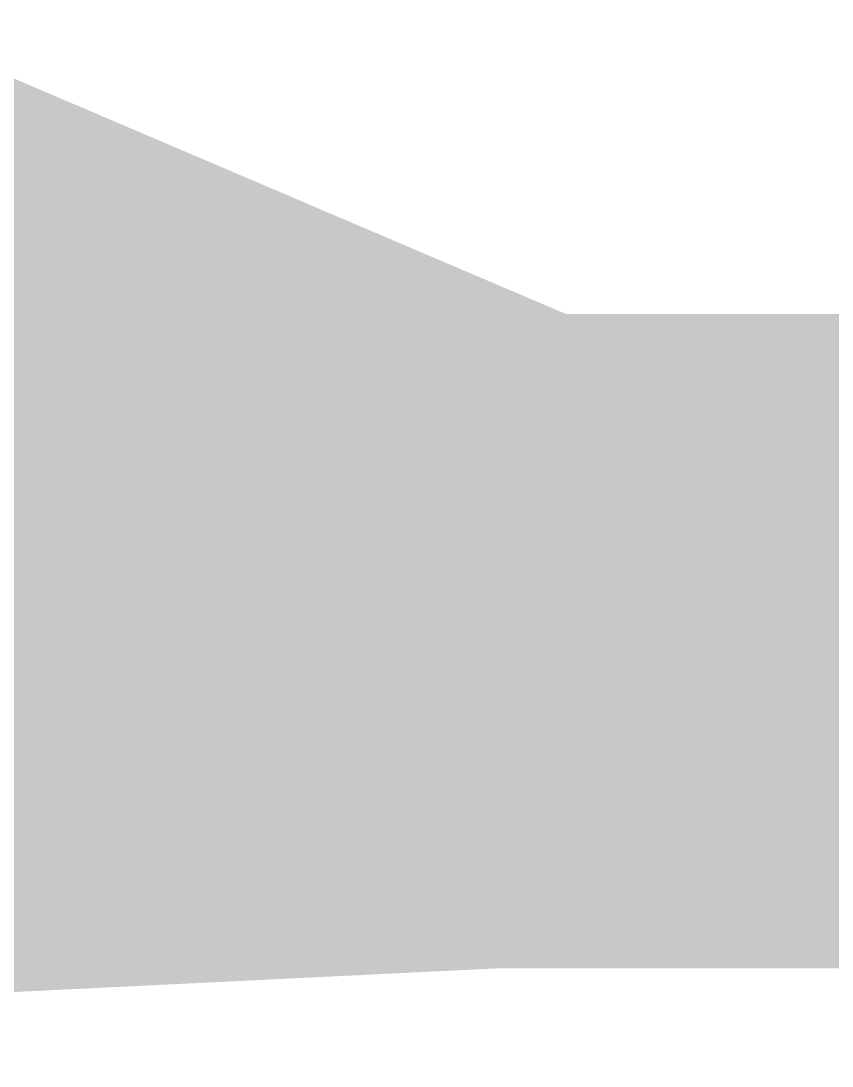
# Model space of a CAD drawing. Header units: inches. Extents: x -18 to 217, y -14 to 159.
# Drawn here: x 16.38494 to 16.40069, y 14.54173 to 14.56201 of the extents above; entities that cross this region are included whole.
import ezdxf

# ---------------------------------------------------------------- set-up
doc = ezdxf.new("R2010")
doc.units = ezdxf.units.IN
for name, color, linetype in [('Dimension', 6, 'Continuous'), ('Fabrication', 76, 'Continuous'), ('Top Layer', 1, 'Continuous')]:
    doc.layers.add(name, color=color, linetype=linetype)

msp = doc.modelspace()

# ---------------------------------------------------------------- linework, layer by layer
at = {"layer": 'Dimension', "const_width": 0.254}
msp.add_lwpolyline([(58.31, 19.466999, 1), (13.309999, 19.466999, 1)], format="xyb", close=True, dxfattribs=at)
at = {"layer": 'Fabrication', "const_width": 0.0127}
for points in [[(53.193549, 31.332673, -1.1671), (15.675089, 13.587026)], [(53.193549, 31.332673, -1.1671), (15.675089, 13.587026)], [(53.193549, 31.332673, -1.1671), (15.675089, 13.587026)], [(53.193549, 31.332673, -1.1671), (15.675089, 13.587026)], [(54.511146, 31.138294, -1.205705), (14.177447, 15.549977)], [(54.511146, 31.138294, -1.205705), (14.177447, 15.549977)], [(15.675089, 13.587026, -0.501281), (16.394224, 14.549976)], [(15.675089, 13.587026, -0.501281), (16.394224, 14.549976)], [(15.675089, 13.587026, -0.501281), (16.394224, 14.549976)], [(15.675089, 13.587026, -0.501281), (16.394224, 14.549976)]]:
    msp.add_lwpolyline(points, format="xyb", dxfattribs=at)
for points in [[(16.378359, 14.556743), (16.378804, 14.556552)], [(16.378359, 14.556743), (16.378804, 14.556552)], [(16.378804, 14.556552), (16.379241, 14.556367)], [(16.378804, 14.556552), (16.379241, 14.556367)], [(16.379241, 14.556367), (16.379675, 14.556181)], [(16.379241, 14.556367), (16.379675, 14.556181)], [(16.379675, 14.556181), (16.380102, 14.555998)], [(16.379675, 14.556181), (16.380102, 14.555998)], [(16.380102, 14.555998), (16.380521, 14.555818)], [(16.380102, 14.555998), (16.380521, 14.555818)], [(16.380521, 14.555818), (16.380935, 14.555643)], [(16.380521, 14.555818), (16.380935, 14.555643)], [(16.380935, 14.555643), (16.381344, 14.555467)], [(16.380935, 14.555643), (16.381344, 14.555467)], [(16.381344, 14.555467), (16.381748, 14.555297)], [(16.381344, 14.555467), (16.381748, 14.555297)], [(16.381748, 14.555297), (16.382045, 14.55517)], [(16.381748, 14.555297), (16.382045, 14.55517)], [(16.382045, 14.55517), (16.38234, 14.555043)], [(16.382045, 14.55517), (16.38234, 14.555043)], [(16.38234, 14.555043), (16.382629, 14.554919)], [(16.38234, 14.555043), (16.382629, 14.554919)], [(16.382629, 14.554919), (16.382916, 14.554797)], [(16.382629, 14.554919), (16.382916, 14.554797)], [(16.382916, 14.554797), (16.383201, 14.554675)], [(16.382916, 14.554797), (16.383201, 14.554675)], [(16.383201, 14.554675), (16.38348, 14.554556)], [(16.383201, 14.554675), (16.38348, 14.554556)], [(16.38348, 14.554556), (16.383757, 14.554439)], [(16.38348, 14.554556), (16.383757, 14.554439)], [(16.383757, 14.554439), (16.384031, 14.554322)], [(16.383757, 14.554439), (16.384031, 14.554322)], [(16.384031, 14.554322), (16.3843, 14.554205)], [(16.384031, 14.554322), (16.3843, 14.554205)], [(16.3843, 14.554205), (16.384567, 14.554093)], [(16.3843, 14.554205), (16.384567, 14.554093)], [(16.384567, 14.554093), (16.384831, 14.553979)], [(16.384567, 14.554093), (16.384831, 14.553979)], [(16.384831, 14.553979), (16.38509, 14.55387)], [(16.384831, 14.553979), (16.38509, 14.55387)], [(16.38509, 14.55387), (16.385347, 14.553761)], [(16.38509, 14.55387), (16.385347, 14.553761)], [(16.385347, 14.553761), (16.385598, 14.553651)], [(16.385347, 14.553761), (16.385598, 14.553651)], [(16.385598, 14.553651), (16.385847, 14.553547)], [(16.385598, 14.553651), (16.385847, 14.553547)], [(16.385847, 14.553547), (16.386094, 14.553441)], [(16.385847, 14.553547), (16.386094, 14.553441)], [(16.386094, 14.553441), (16.386335, 14.553339)], [(16.386094, 14.553441), (16.386335, 14.553339)], [(16.386335, 14.553339), (16.386574, 14.553237)], [(16.386335, 14.553339), (16.386574, 14.553237)], [(16.386574, 14.553237), (16.386807, 14.553136)], [(16.386574, 14.553237), (16.386807, 14.553136)], [(16.386807, 14.553136), (16.387039, 14.553037)], [(16.386807, 14.553136), (16.387039, 14.553037)], [(16.387039, 14.553037), (16.387267, 14.55294)], [(16.387039, 14.553037), (16.387267, 14.55294)], [(16.387267, 14.55294), (16.387491, 14.552846)], [(16.387267, 14.55294), (16.387491, 14.552846)], [(16.387491, 14.552846), (16.387712, 14.552752)], [(16.387491, 14.552846), (16.387712, 14.552752)], [(16.387712, 14.552752), (16.387928, 14.552658)], [(16.387712, 14.552752), (16.387928, 14.552658)], [(16.387928, 14.552658), (16.388072, 14.552597)], [(16.387928, 14.552658), (16.388072, 14.552597)], [(16.388072, 14.552597), (16.388212, 14.552536)], [(16.388072, 14.552597), (16.388212, 14.552536)], [(16.388212, 14.552536), (16.388352, 14.552478)], [(16.388212, 14.552536), (16.388352, 14.552478)], [(16.388352, 14.552478), (16.388489, 14.552419)], [(16.388352, 14.552478), (16.388489, 14.552419)], [(16.388489, 14.552419), (16.388626, 14.552361)], [(16.388489, 14.552419), (16.388626, 14.552361)], [(16.388626, 14.552361), (16.388761, 14.552303)], [(16.388626, 14.552361), (16.388761, 14.552303)], [(16.388761, 14.552303), (16.388895, 14.552247)], [(16.388761, 14.552303), (16.388895, 14.552247)], [(16.388895, 14.552247), (16.389025, 14.552191)], [(16.388895, 14.552247), (16.389025, 14.552191)], [(16.389025, 14.552191), (16.389157, 14.552135)], [(16.389025, 14.552191), (16.389157, 14.552135)], [(16.389157, 14.552135), (16.389284, 14.552082)], [(16.389157, 14.552135), (16.389284, 14.552082)], [(16.389284, 14.552082), (16.389411, 14.552026)], [(16.389284, 14.552082), (16.389411, 14.552026)], [(16.389411, 14.552026), (16.389535, 14.551972)], [(16.389411, 14.552026), (16.389535, 14.551972)], [(16.389535, 14.551972), (16.38966, 14.551922)], [(16.389535, 14.551972), (16.38966, 14.551922)], [(16.38966, 14.551922), (16.389782, 14.551868)], [(16.38966, 14.551922), (16.389782, 14.551868)], [(16.389782, 14.551868), (16.389901, 14.551817)], [(16.389782, 14.551868), (16.389901, 14.551817)], [(16.389901, 14.551817), (16.390021, 14.551767)], [(16.389901, 14.551817), (16.390021, 14.551767)], [(16.390021, 14.551767), (16.390137, 14.551716)], [(16.390021, 14.551767), (16.390137, 14.551716)], [(16.390137, 14.551716), (16.390252, 14.551668)], [(16.390137, 14.551716), (16.390252, 14.551668)], [(16.390252, 14.551668), (16.390366, 14.551619)], [(16.390252, 14.551668), (16.390366, 14.551619)], [(16.390366, 14.551619), (16.390478, 14.551571)], [(16.390366, 14.551619), (16.390478, 14.551571)], [(16.390478, 14.551571), (16.39059, 14.551523)], [(16.390478, 14.551571), (16.39059, 14.551523)], [(16.39059, 14.551523), (16.390699, 14.551477)], [(16.39059, 14.551523), (16.390699, 14.551477)], [(16.390699, 14.551477), (16.390805, 14.551431)], [(16.390699, 14.551477), (16.390805, 14.551431)], [(16.390805, 14.551431), (16.390912, 14.551386)], [(16.390805, 14.551431), (16.390912, 14.551386)], [(16.390912, 14.551386), (16.391016, 14.551343)], [(16.390912, 14.551386), (16.391016, 14.551343)], [(16.391016, 14.551343), (16.391118, 14.551299)], [(16.391016, 14.551343), (16.391118, 14.551299)], [(16.391118, 14.551299), (16.391219, 14.551256)], [(16.391118, 14.551299), (16.391219, 14.551256)], [(16.391219, 14.551256), (16.391319, 14.551213)], [(16.391219, 14.551256), (16.391319, 14.551213)], [(16.391319, 14.551213), (16.391415, 14.551172)], [(16.391319, 14.551213), (16.391415, 14.551172)], [(16.391415, 14.551172), (16.391512, 14.551132)], [(16.391415, 14.551172), (16.391512, 14.551132)], [(16.391512, 14.551132), (16.391606, 14.551091)], [(16.391512, 14.551132), (16.391606, 14.551091)], [(16.391606, 14.551091), (16.3917, 14.55105)], [(16.391606, 14.551091), (16.3917, 14.55105)], [(16.3917, 14.55105), (16.391791, 14.551012)], [(16.3917, 14.55105), (16.391791, 14.551012)], [(16.391791, 14.551012), (16.39188, 14.550974)], [(16.391791, 14.551012), (16.39188, 14.550974)], [(16.39188, 14.550974), (16.391966, 14.550936)], [(16.39188, 14.550974), (16.391966, 14.550936)], [(16.391966, 14.550936), (16.392053, 14.550901)], [(16.391966, 14.550936), (16.392053, 14.550901)], [(16.392053, 14.550901), (16.392136, 14.550865)], [(16.392053, 14.550901), (16.392136, 14.550865)], [(16.392136, 14.550865), (16.39222, 14.550829)], [(16.392136, 14.550865), (16.39222, 14.550829)], [(16.39222, 14.550829), (16.392301, 14.550794)], [(16.39222, 14.550829), (16.392301, 14.550794)], [(16.392301, 14.550794), (16.39238, 14.550761)], [(16.392301, 14.550794), (16.39238, 14.550761)], [(16.39238, 14.550761), (16.392421, 14.550743)], [(16.39238, 14.550761), (16.392421, 14.550743)], [(16.392421, 14.550743), (16.392459, 14.550728)], [(16.392421, 14.550743), (16.392459, 14.550728)], [(16.392459, 14.550728), (16.392497, 14.55071)], [(16.392459, 14.550728), (16.392497, 14.55071)], [(16.392497, 14.55071), (16.392535, 14.550695)], [(16.392497, 14.55071), (16.392535, 14.550695)], [(16.392535, 14.550695), (16.392573, 14.55068)], [(16.392535, 14.550695), (16.392573, 14.55068)], [(16.392573, 14.55068), (16.392609, 14.550662)], [(16.392573, 14.55068), (16.392609, 14.550662)], [(16.392609, 14.550662), (16.392647, 14.550647)], [(16.392609, 14.550662), (16.392647, 14.550647)], [(16.392647, 14.550647), (16.392682, 14.550631)], [(16.392647, 14.550647), (16.392682, 14.550631)], [(16.392682, 14.550631), (16.392718, 14.550616)], [(16.392682, 14.550631), (16.392718, 14.550616)], [(16.392718, 14.550616), (16.392754, 14.550601)], [(16.392718, 14.550616), (16.392754, 14.550601)], [(16.392754, 14.550601), (16.392789, 14.550586)], [(16.392754, 14.550601), (16.392789, 14.550586)], [(16.392789, 14.550586), (16.392822, 14.550573)], [(16.392789, 14.550586), (16.392822, 14.550573)], [(16.392822, 14.550573), (16.392858, 14.550558)], [(16.392822, 14.550573), (16.392858, 14.550558)], [(16.392858, 14.550558), (16.392891, 14.550542)], [(16.392858, 14.550558), (16.392891, 14.550542)], [(16.392891, 14.550542), (16.392924, 14.55053)], [(16.392891, 14.550542), (16.392924, 14.55053)], [(16.392924, 14.55053), (16.392957, 14.550514)], [(16.392924, 14.55053), (16.392957, 14.550514)], [(16.392957, 14.550514), (16.39299, 14.550502)], [(16.392957, 14.550514), (16.39299, 14.550502)], [(16.39299, 14.550502), (16.393023, 14.550487)], [(16.39299, 14.550502), (16.393023, 14.550487)], [(16.393023, 14.550487), (16.393053, 14.550474)], [(16.393023, 14.550487), (16.393053, 14.550474)], [(16.393053, 14.550474), (16.393084, 14.550461)], [(16.393053, 14.550474), (16.393084, 14.550461)], [(16.393084, 14.550461), (16.393114, 14.550448)], [(16.393084, 14.550461), (16.393114, 14.550448)], [(16.393114, 14.550448), (16.393145, 14.550433)], [(16.393114, 14.550448), (16.393145, 14.550433)], [(16.393145, 14.550433), (16.393175, 14.55042)], [(16.393145, 14.550433), (16.393175, 14.55042)], [(16.393175, 14.55042), (16.393206, 14.550408)], [(16.393175, 14.55042), (16.393206, 14.550408)], [(16.393206, 14.550408), (16.393234, 14.550398)], [(16.393206, 14.550408), (16.393234, 14.550398)], [(16.393234, 14.550398), (16.393264, 14.550385)], [(16.393234, 14.550398), (16.393264, 14.550385)], [(16.393264, 14.550385), (16.393292, 14.550372)], [(16.393264, 14.550385), (16.393292, 14.550372)], [(16.393292, 14.550372), (16.39332, 14.55036)], [(16.393292, 14.550372), (16.39332, 14.55036)], [(16.39332, 14.55036), (16.393348, 14.550349)], [(16.39332, 14.55036), (16.393348, 14.550349)], [(16.393348, 14.550349), (16.393373, 14.550337)], [(16.393348, 14.550349), (16.393373, 14.550337)], [(16.393373, 14.550337), (16.393401, 14.550327)], [(16.393373, 14.550337), (16.393401, 14.550327)], [(16.393401, 14.550327), (16.393427, 14.550314)], [(16.393401, 14.550327), (16.393427, 14.550314)], [(16.393427, 14.550314), (16.393452, 14.550304)], [(16.393427, 14.550314), (16.393452, 14.550304)], [(16.393452, 14.550304), (16.393477, 14.550293)], [(16.393452, 14.550304), (16.393477, 14.550293)], [(16.393477, 14.550293), (16.393503, 14.550283)], [(16.393477, 14.550293), (16.393503, 14.550283)], [(16.393503, 14.550283), (16.393528, 14.550271)], [(16.393503, 14.550283), (16.393528, 14.550271)], [(16.393528, 14.550271), (16.393551, 14.55026)], [(16.393528, 14.550271), (16.393551, 14.55026)], [(16.393551, 14.55026), (16.393574, 14.55025)], [(16.393551, 14.55026), (16.393574, 14.55025)], [(16.393574, 14.55025), (16.393599, 14.550243)], [(16.393574, 14.55025), (16.393599, 14.550243)], [(16.393599, 14.550243), (16.393622, 14.550233)], [(16.393599, 14.550243), (16.393622, 14.550233)], [(16.393622, 14.550233), (16.393643, 14.550222)], [(16.393622, 14.550233), (16.393643, 14.550222)], [(16.393643, 14.550222), (16.393665, 14.550212)], [(16.393643, 14.550222), (16.393665, 14.550212)], [(16.393665, 14.550212), (16.393688, 14.550205)], [(16.393665, 14.550212), (16.393688, 14.550205)], [(16.393688, 14.550205), (16.393709, 14.550194)], [(16.393688, 14.550205), (16.393709, 14.550194)], [(16.393709, 14.550194), (16.393729, 14.550187)], [(16.393709, 14.550194), (16.393729, 14.550187)], [(16.393729, 14.550187), (16.393749, 14.550177)], [(16.393729, 14.550187), (16.393749, 14.550177)], [(16.393749, 14.550177), (16.39377, 14.550169)], [(16.393749, 14.550177), (16.39377, 14.550169)], [(16.39377, 14.550169), (16.39379, 14.550161)], [(16.39377, 14.550169), (16.39379, 14.550161)], [(16.39379, 14.550161), (16.393808, 14.550151)], [(16.39379, 14.550161), (16.393808, 14.550151)], [(16.393808, 14.550151), (16.393825, 14.550144)], [(16.393808, 14.550151), (16.393825, 14.550144)], [(16.393825, 14.550144), (16.393846, 14.550136)], [(16.393825, 14.550144), (16.393846, 14.550136)], [(16.393846, 14.550136), (16.393864, 14.550128)], [(16.393846, 14.550136), (16.393864, 14.550128)], [(16.393864, 14.550128), (16.393879, 14.550121)], [(16.393864, 14.550128), (16.393879, 14.550121)], [(16.393879, 14.550121), (16.393897, 14.550113)], [(16.393879, 14.550121), (16.393897, 14.550113)], [(16.393897, 14.550113), (16.393914, 14.550108)], [(16.393897, 14.550113), (16.393914, 14.550108)], [(16.393914, 14.550108), (16.39393, 14.5501)], [(16.393914, 14.550108), (16.39393, 14.5501)], [(16.39393, 14.5501), (16.393945, 14.550093)], [(16.39393, 14.5501), (16.393945, 14.550093)], [(16.393945, 14.550093), (16.39396, 14.550088)], [(16.393945, 14.550093), (16.39396, 14.550088)], [(16.39396, 14.550088), (16.393975, 14.55008)], [(16.39396, 14.550088), (16.393975, 14.55008)], [(16.393975, 14.55008), (16.393991, 14.550075)], [(16.393975, 14.55008), (16.393991, 14.550075)], [(16.393991, 14.550075), (16.394003, 14.55007)], [(16.393991, 14.550075), (16.394003, 14.55007)], [(16.394003, 14.55007), (16.394016, 14.550062)], [(16.394003, 14.55007), (16.394016, 14.550062)], [(16.394016, 14.550062), (16.394031, 14.550057)], [(16.394016, 14.550062), (16.394031, 14.550057)], [(16.394031, 14.550057), (16.394044, 14.550052)], [(16.394031, 14.550057), (16.394044, 14.550052)], [(16.394044, 14.550052), (16.394054, 14.550047)], [(16.394044, 14.550052), (16.394054, 14.550047)], [(16.394054, 14.550047), (16.394067, 14.550042)], [(16.394054, 14.550047), (16.394067, 14.550042)], [(16.394067, 14.550042), (16.394077, 14.550037)], [(16.394067, 14.550042), (16.394077, 14.550037)], [(16.394077, 14.550037), (16.39409, 14.550032)], [(16.394077, 14.550037), (16.39409, 14.550032)], [(16.39409, 14.550032), (16.3941, 14.550027)], [(16.39409, 14.550032), (16.3941, 14.550027)], [(16.3941, 14.550027), (16.39411, 14.550024)], [(16.3941, 14.550027), (16.39411, 14.550024)], [(16.39411, 14.550024), (16.39412, 14.550019)], [(16.39411, 14.550024), (16.39412, 14.550019)], [(16.39412, 14.550019), (16.394128, 14.550017)], [(16.39412, 14.550019), (16.394128, 14.550017)], [(16.394128, 14.550017), (16.394138, 14.550012)], [(16.394128, 14.550017), (16.394138, 14.550012)], [(16.394138, 14.550012), (16.394146, 14.550009)], [(16.394138, 14.550012), (16.394146, 14.550009)], [(16.394146, 14.550009), (16.394153, 14.550004)], [(16.394146, 14.550009), (16.394153, 14.550004)], [(16.394153, 14.550004), (16.394161, 14.550001)], [(16.394153, 14.550004), (16.394161, 14.550001)], [(16.394161, 14.550001), (16.394168, 14.549999)], [(16.394161, 14.550001), (16.394168, 14.549999)], [(16.394168, 14.549999), (16.394176, 14.549996)], [(16.394168, 14.549999), (16.394176, 14.549996)], [(16.394176, 14.549996), (16.394181, 14.549994)], [(16.394176, 14.549996), (16.394181, 14.549994)], [(16.394181, 14.549994), (16.394186, 14.549991)], [(16.394181, 14.549994), (16.394186, 14.549991)], [(16.394186, 14.549991), (16.394194, 14.549989)], [(16.394186, 14.549991), (16.394194, 14.549989)], [(16.394194, 14.549989), (16.394196, 14.549986)], [(16.394194, 14.549989), (16.394196, 14.549986)], [(16.394196, 14.549986), (16.394201, 14.549984)], [(16.394196, 14.549986), (16.394201, 14.549984)], [(16.394201, 14.549984), (16.394206, 14.549984)], [(16.394201, 14.549984), (16.394206, 14.549984)], [(16.394206, 14.549984), (16.394209, 14.549981)], [(16.394206, 14.549984), (16.394209, 14.549981)], [(16.394209, 14.549981), (16.394214, 14.549979)], [(16.394209, 14.549981), (16.394214, 14.549979)], [(16.394214, 14.549979), (16.394217, 14.549979)], [(16.394214, 14.549979), (16.394217, 14.549979)], [(16.394217, 14.549979), (16.394219, 14.549979)], [(16.394217, 14.549979), (16.394219, 14.549979)], [(16.394219, 14.549976), (16.394219, 14.549979)], [(16.394219, 14.549976), (16.394219, 14.549979)], [(16.394219, 14.549976), (16.394222, 14.549976)], [(16.394219, 14.549976), (16.394222, 14.549976)], [(16.394222, 14.549976), (16.394224, 14.549976)], [(16.394222, 14.549976), (16.394224, 14.549976)], [(16.394224, 14.549976), (21.147796, 14.549976)], [(16.394224, 14.549976), (21.147796, 14.549976)], [(16.394224, 14.549976), (21.147796, 14.549976)], [(16.394224, 14.549976), (21.147796, 14.549976)]]:
    msp.add_lwpolyline(points, dxfattribs=at)
at = {"layer": 'Fabrication', "const_width": 0.00635}
for points in [[(16.375629, 14.556552, 1), (16.381979, 14.556552, 1)], [(16.375629, 14.556552, 1), (16.381979, 14.556552, 1)], [(16.375629, 14.556552, 1), (16.381979, 14.556552, 1)], [(16.375629, 14.556552, 1), (16.381979, 14.556552, 1)], [(16.376066, 14.556367, 1), (16.382416, 14.556367, 1)], [(16.376066, 14.556367, 1), (16.382416, 14.556367, 1)], [(16.376066, 14.556367, 1), (16.382416, 14.556367, 1)], [(16.376066, 14.556367, 1), (16.382416, 14.556367, 1)], [(16.3765, 14.556181, 1), (16.38285, 14.556181, 1)], [(16.3765, 14.556181, 1), (16.38285, 14.556181, 1)], [(16.3765, 14.556181, 1), (16.38285, 14.556181, 1)], [(16.3765, 14.556181, 1), (16.38285, 14.556181, 1)], [(16.376927, 14.555998, 1), (16.383277, 14.555998, 1)], [(16.376927, 14.555998, 1), (16.383277, 14.555998, 1)], [(16.376927, 14.555998, 1), (16.383277, 14.555998, 1)], [(16.376927, 14.555998, 1), (16.383277, 14.555998, 1)], [(16.377346, 14.555818, 1), (16.383696, 14.555818, 1)], [(16.377346, 14.555818, 1), (16.383696, 14.555818, 1)], [(16.377346, 14.555818, 1), (16.383696, 14.555818, 1)], [(16.377346, 14.555818, 1), (16.383696, 14.555818, 1)], [(16.37776, 14.555643, 1), (16.38411, 14.555643, 1)], [(16.37776, 14.555643, 1), (16.38411, 14.555643, 1)], [(16.37776, 14.555643, 1), (16.38411, 14.555643, 1)], [(16.37776, 14.555643, 1), (16.38411, 14.555643, 1)], [(16.378169, 14.555467, 1), (16.384519, 14.555467, 1)], [(16.378169, 14.555467, 1), (16.384519, 14.555467, 1)], [(16.378169, 14.555467, 1), (16.384519, 14.555467, 1)], [(16.378169, 14.555467, 1), (16.384519, 14.555467, 1)], [(16.378573, 14.555297, 1), (16.384923, 14.555297, 1)], [(16.378573, 14.555297, 1), (16.384923, 14.555297, 1)], [(16.378573, 14.555297, 1), (16.384923, 14.555297, 1)], [(16.378573, 14.555297, 1), (16.384923, 14.555297, 1)], [(16.37887, 14.55517, 1), (16.38522, 14.55517, 1)], [(16.37887, 14.55517, 1), (16.38522, 14.55517, 1)], [(16.37887, 14.55517, 1), (16.38522, 14.55517, 1)], [(16.37887, 14.55517, 1), (16.38522, 14.55517, 1)], [(16.379165, 14.555043, 1), (16.385515, 14.555043, 1)], [(16.379165, 14.555043, 1), (16.385515, 14.555043, 1)], [(16.379165, 14.555043, 1), (16.385515, 14.555043, 1)], [(16.379165, 14.555043, 1), (16.385515, 14.555043, 1)], [(16.379454, 14.554919, 1), (16.385804, 14.554919, 1)], [(16.379454, 14.554919, 1), (16.385804, 14.554919, 1)], [(16.379454, 14.554919, 1), (16.385804, 14.554919, 1)], [(16.379454, 14.554919, 1), (16.385804, 14.554919, 1)], [(16.379741, 14.554797, 1), (16.386091, 14.554797, 1)], [(16.379741, 14.554797, 1), (16.386091, 14.554797, 1)], [(16.379741, 14.554797, 1), (16.386091, 14.554797, 1)], [(16.379741, 14.554797, 1), (16.386091, 14.554797, 1)], [(16.380026, 14.554675, 1), (16.386376, 14.554675, 1)], [(16.380026, 14.554675, 1), (16.386376, 14.554675, 1)], [(16.380026, 14.554675, 1), (16.386376, 14.554675, 1)], [(16.380026, 14.554675, 1), (16.386376, 14.554675, 1)], [(16.380305, 14.554556, 1), (16.386655, 14.554556, 1)], [(16.380305, 14.554556, 1), (16.386655, 14.554556, 1)], [(16.380305, 14.554556, 1), (16.386655, 14.554556, 1)], [(16.380305, 14.554556, 1), (16.386655, 14.554556, 1)], [(16.380582, 14.554439, 1), (16.386932, 14.554439, 1)], [(16.380582, 14.554439, 1), (16.386932, 14.554439, 1)], [(16.380582, 14.554439, 1), (16.386932, 14.554439, 1)], [(16.380582, 14.554439, 1), (16.386932, 14.554439, 1)], [(16.380856, 14.554322, 1), (16.387206, 14.554322, 1)], [(16.380856, 14.554322, 1), (16.387206, 14.554322, 1)], [(16.380856, 14.554322, 1), (16.387206, 14.554322, 1)], [(16.380856, 14.554322, 1), (16.387206, 14.554322, 1)], [(16.381125, 14.554205, 1), (16.387475, 14.554205, 1)], [(16.381125, 14.554205, 1), (16.387475, 14.554205, 1)], [(16.381125, 14.554205, 1), (16.387475, 14.554205, 1)], [(16.381125, 14.554205, 1), (16.387475, 14.554205, 1)], [(16.381392, 14.554093, 1), (16.387742, 14.554093, 1)], [(16.381392, 14.554093, 1), (16.387742, 14.554093, 1)], [(16.381392, 14.554093, 1), (16.387742, 14.554093, 1)], [(16.381392, 14.554093, 1), (16.387742, 14.554093, 1)], [(16.381656, 14.553979, 1), (16.388006, 14.553979, 1)], [(16.381656, 14.553979, 1), (16.388006, 14.553979, 1)], [(16.381656, 14.553979, 1), (16.388006, 14.553979, 1)], [(16.381656, 14.553979, 1), (16.388006, 14.553979, 1)], [(16.381915, 14.55387, 1), (16.388265, 14.55387, 1)], [(16.381915, 14.55387, 1), (16.388265, 14.55387, 1)], [(16.381915, 14.55387, 1), (16.388265, 14.55387, 1)], [(16.381915, 14.55387, 1), (16.388265, 14.55387, 1)], [(16.382172, 14.553761, 1), (16.388522, 14.553761, 1)], [(16.382172, 14.553761, 1), (16.388522, 14.553761, 1)], [(16.382172, 14.553761, 1), (16.388522, 14.553761, 1)], [(16.382172, 14.553761, 1), (16.388522, 14.553761, 1)], [(16.382423, 14.553651, 1), (16.388773, 14.553651, 1)], [(16.382423, 14.553651, 1), (16.388773, 14.553651, 1)], [(16.382423, 14.553651, 1), (16.388773, 14.553651, 1)], [(16.382423, 14.553651, 1), (16.388773, 14.553651, 1)], [(16.382672, 14.553547, 1), (16.389022, 14.553547, 1)], [(16.382672, 14.553547, 1), (16.389022, 14.553547, 1)], [(16.382672, 14.553547, 1), (16.389022, 14.553547, 1)], [(16.382672, 14.553547, 1), (16.389022, 14.553547, 1)], [(16.382919, 14.553441, 1), (16.389269, 14.553441, 1)], [(16.382919, 14.553441, 1), (16.389269, 14.553441, 1)], [(16.382919, 14.553441, 1), (16.389269, 14.553441, 1)], [(16.382919, 14.553441, 1), (16.389269, 14.553441, 1)], [(16.38316, 14.553339, 1), (16.38951, 14.553339, 1)], [(16.38316, 14.553339, 1), (16.38951, 14.553339, 1)], [(16.38316, 14.553339, 1), (16.38951, 14.553339, 1)], [(16.38316, 14.553339, 1), (16.38951, 14.553339, 1)], [(16.383399, 14.553237, 1), (16.389749, 14.553237, 1)], [(16.383399, 14.553237, 1), (16.389749, 14.553237, 1)], [(16.383399, 14.553237, 1), (16.389749, 14.553237, 1)], [(16.383399, 14.553237, 1), (16.389749, 14.553237, 1)], [(16.383632, 14.553136, 1), (16.389982, 14.553136, 1)], [(16.383632, 14.553136, 1), (16.389982, 14.553136, 1)], [(16.383632, 14.553136, 1), (16.389982, 14.553136, 1)], [(16.383632, 14.553136, 1), (16.389982, 14.553136, 1)], [(16.383864, 14.553037, 1), (16.390214, 14.553037, 1)], [(16.383864, 14.553037, 1), (16.390214, 14.553037, 1)], [(16.383864, 14.553037, 1), (16.390214, 14.553037, 1)], [(16.383864, 14.553037, 1), (16.390214, 14.553037, 1)], [(16.384092, 14.55294, 1), (16.390442, 14.55294, 1)], [(16.384092, 14.55294, 1), (16.390442, 14.55294, 1)], [(16.384092, 14.55294, 1), (16.390442, 14.55294, 1)], [(16.384092, 14.55294, 1), (16.390442, 14.55294, 1)], [(16.384316, 14.552846, 1), (16.390666, 14.552846, 1)], [(16.384316, 14.552846, 1), (16.390666, 14.552846, 1)], [(16.384316, 14.552846, 1), (16.390666, 14.552846, 1)], [(16.384316, 14.552846, 1), (16.390666, 14.552846, 1)], [(16.384537, 14.552752, 1), (16.390887, 14.552752, 1)], [(16.384537, 14.552752, 1), (16.390887, 14.552752, 1)], [(16.384537, 14.552752, 1), (16.390887, 14.552752, 1)], [(16.384537, 14.552752, 1), (16.390887, 14.552752, 1)], [(16.384753, 14.552658, 1), (16.391103, 14.552658, 1)], [(16.384753, 14.552658, 1), (16.391103, 14.552658, 1)], [(16.384753, 14.552658, 1), (16.391103, 14.552658, 1)], [(16.384753, 14.552658, 1), (16.391103, 14.552658, 1)], [(16.384897, 14.552597, 1), (16.391247, 14.552597, 1)], [(16.384897, 14.552597, 1), (16.391247, 14.552597, 1)], [(16.384897, 14.552597, 1), (16.391247, 14.552597, 1)], [(16.384897, 14.552597, 1), (16.391247, 14.552597, 1)], [(16.385037, 14.552536, 1), (16.391387, 14.552536, 1)], [(16.385037, 14.552536, 1), (16.391387, 14.552536, 1)], [(16.385037, 14.552536, 1), (16.391387, 14.552536, 1)], [(16.385037, 14.552536, 1), (16.391387, 14.552536, 1)], [(16.385177, 14.552478, 1), (16.391527, 14.552478, 1)], [(16.385177, 14.552478, 1), (16.391527, 14.552478, 1)], [(16.385177, 14.552478, 1), (16.391527, 14.552478, 1)], [(16.385177, 14.552478, 1), (16.391527, 14.552478, 1)], [(16.385314, 14.552419, 1), (16.391664, 14.552419, 1)], [(16.385314, 14.552419, 1), (16.391664, 14.552419, 1)], [(16.385314, 14.552419, 1), (16.391664, 14.552419, 1)], [(16.385314, 14.552419, 1), (16.391664, 14.552419, 1)], [(16.385451, 14.552361, 1), (16.391801, 14.552361, 1)], [(16.385451, 14.552361, 1), (16.391801, 14.552361, 1)], [(16.385451, 14.552361, 1), (16.391801, 14.552361, 1)], [(16.385451, 14.552361, 1), (16.391801, 14.552361, 1)], [(16.385586, 14.552303, 1), (16.391936, 14.552303, 1)], [(16.385586, 14.552303, 1), (16.391936, 14.552303, 1)], [(16.385586, 14.552303, 1), (16.391936, 14.552303, 1)], [(16.385586, 14.552303, 1), (16.391936, 14.552303, 1)], [(16.38572, 14.552247, 1), (16.39207, 14.552247, 1)], [(16.38572, 14.552247, 1), (16.39207, 14.552247, 1)], [(16.38572, 14.552247, 1), (16.39207, 14.552247, 1)], [(16.38572, 14.552247, 1), (16.39207, 14.552247, 1)], [(16.38585, 14.552191, 1), (16.3922, 14.552191, 1)], [(16.38585, 14.552191, 1), (16.3922, 14.552191, 1)], [(16.38585, 14.552191, 1), (16.3922, 14.552191, 1)], [(16.38585, 14.552191, 1), (16.3922, 14.552191, 1)], [(16.385982, 14.552135, 1), (16.392332, 14.552135, 1)], [(16.385982, 14.552135, 1), (16.392332, 14.552135, 1)], [(16.385982, 14.552135, 1), (16.392332, 14.552135, 1)], [(16.385982, 14.552135, 1), (16.392332, 14.552135, 1)], [(16.386109, 14.552082, 1), (16.392459, 14.552082, 1)], [(16.386109, 14.552082, 1), (16.392459, 14.552082, 1)], [(16.386109, 14.552082, 1), (16.392459, 14.552082, 1)], [(16.386109, 14.552082, 1), (16.392459, 14.552082, 1)], [(16.386236, 14.552026, 1), (16.392586, 14.552026, 1)], [(16.386236, 14.552026, 1), (16.392586, 14.552026, 1)], [(16.386236, 14.552026, 1), (16.392586, 14.552026, 1)], [(16.386236, 14.552026, 1), (16.392586, 14.552026, 1)], [(16.38636, 14.551972, 1), (16.39271, 14.551972, 1)], [(16.38636, 14.551972, 1), (16.39271, 14.551972, 1)], [(16.38636, 14.551972, 1), (16.39271, 14.551972, 1)], [(16.38636, 14.551972, 1), (16.39271, 14.551972, 1)], [(16.386485, 14.551922, 1), (16.392835, 14.551922, 1)], [(16.386485, 14.551922, 1), (16.392835, 14.551922, 1)], [(16.386485, 14.551922, 1), (16.392835, 14.551922, 1)], [(16.386485, 14.551922, 1), (16.392835, 14.551922, 1)], [(16.386607, 14.551868, 1), (16.392957, 14.551868, 1)], [(16.386607, 14.551868, 1), (16.392957, 14.551868, 1)], [(16.386607, 14.551868, 1), (16.392957, 14.551868, 1)], [(16.386607, 14.551868, 1), (16.392957, 14.551868, 1)], [(16.386726, 14.551817, 1), (16.393076, 14.551817, 1)], [(16.386726, 14.551817, 1), (16.393076, 14.551817, 1)], [(16.386726, 14.551817, 1), (16.393076, 14.551817, 1)], [(16.386726, 14.551817, 1), (16.393076, 14.551817, 1)], [(16.386846, 14.551767, 1), (16.393196, 14.551767, 1)], [(16.386846, 14.551767, 1), (16.393196, 14.551767, 1)], [(16.386846, 14.551767, 1), (16.393196, 14.551767, 1)], [(16.386846, 14.551767, 1), (16.393196, 14.551767, 1)], [(16.386962, 14.551716, 1), (16.393312, 14.551716, 1)], [(16.386962, 14.551716, 1), (16.393312, 14.551716, 1)], [(16.386962, 14.551716, 1), (16.393312, 14.551716, 1)], [(16.386962, 14.551716, 1), (16.393312, 14.551716, 1)], [(16.387077, 14.551668, 1), (16.393427, 14.551668, 1)], [(16.387077, 14.551668, 1), (16.393427, 14.551668, 1)], [(16.387077, 14.551668, 1), (16.393427, 14.551668, 1)], [(16.387077, 14.551668, 1), (16.393427, 14.551668, 1)], [(16.387191, 14.551619, 1), (16.393541, 14.551619, 1)], [(16.387191, 14.551619, 1), (16.393541, 14.551619, 1)], [(16.387191, 14.551619, 1), (16.393541, 14.551619, 1)], [(16.387191, 14.551619, 1), (16.393541, 14.551619, 1)], [(16.387303, 14.551571, 1), (16.393653, 14.551571, 1)], [(16.387303, 14.551571, 1), (16.393653, 14.551571, 1)], [(16.387303, 14.551571, 1), (16.393653, 14.551571, 1)], [(16.387303, 14.551571, 1), (16.393653, 14.551571, 1)], [(16.387415, 14.551523, 1), (16.393765, 14.551523, 1)], [(16.387415, 14.551523, 1), (16.393765, 14.551523, 1)], [(16.387415, 14.551523, 1), (16.393765, 14.551523, 1)], [(16.387415, 14.551523, 1), (16.393765, 14.551523, 1)], [(16.387524, 14.551477, 1), (16.393874, 14.551477, 1)], [(16.387524, 14.551477, 1), (16.393874, 14.551477, 1)], [(16.387524, 14.551477, 1), (16.393874, 14.551477, 1)], [(16.387524, 14.551477, 1), (16.393874, 14.551477, 1)], [(16.38763, 14.551431, 1), (16.39398, 14.551431, 1)], [(16.38763, 14.551431, 1), (16.39398, 14.551431, 1)], [(16.38763, 14.551431, 1), (16.39398, 14.551431, 1)], [(16.38763, 14.551431, 1), (16.39398, 14.551431, 1)], [(16.387737, 14.551386, 1), (16.394087, 14.551386, 1)], [(16.387737, 14.551386, 1), (16.394087, 14.551386, 1)], [(16.387737, 14.551386, 1), (16.394087, 14.551386, 1)], [(16.387737, 14.551386, 1), (16.394087, 14.551386, 1)], [(16.387841, 14.551343, 1), (16.394191, 14.551343, 1)], [(16.387841, 14.551343, 1), (16.394191, 14.551343, 1)], [(16.387841, 14.551343, 1), (16.394191, 14.551343, 1)], [(16.387841, 14.551343, 1), (16.394191, 14.551343, 1)], [(16.387943, 14.551299, 1), (16.394293, 14.551299, 1)], [(16.387943, 14.551299, 1), (16.394293, 14.551299, 1)], [(16.387943, 14.551299, 1), (16.394293, 14.551299, 1)], [(16.387943, 14.551299, 1), (16.394293, 14.551299, 1)], [(16.388044, 14.551256, 1), (16.394394, 14.551256, 1)], [(16.388044, 14.551256, 1), (16.394394, 14.551256, 1)], [(16.388044, 14.551256, 1), (16.394394, 14.551256, 1)], [(16.388044, 14.551256, 1), (16.394394, 14.551256, 1)], [(16.388144, 14.551213, 1), (16.394493, 14.551213, 1)], [(16.388144, 14.551213, 1), (16.394493, 14.551213, 1)], [(16.388144, 14.551213, 1), (16.394493, 14.551213, 1)], [(16.388144, 14.551213, 1), (16.394493, 14.551213, 1)], [(16.38824, 14.551172, 1), (16.39459, 14.551172, 1)], [(16.38824, 14.551172, 1), (16.39459, 14.551172, 1)], [(16.38824, 14.551172, 1), (16.39459, 14.551172, 1)], [(16.38824, 14.551172, 1), (16.39459, 14.551172, 1)], [(16.388337, 14.551132, 1), (16.394687, 14.551132, 1)], [(16.388337, 14.551132, 1), (16.394687, 14.551132, 1)], [(16.388337, 14.551132, 1), (16.394687, 14.551132, 1)], [(16.388337, 14.551132, 1), (16.394687, 14.551132, 1)], [(16.388431, 14.551091, 1), (16.394781, 14.551091, 1)], [(16.388431, 14.551091, 1), (16.394781, 14.551091, 1)], [(16.388431, 14.551091, 1), (16.394781, 14.551091, 1)], [(16.388431, 14.551091, 1), (16.394781, 14.551091, 1)], [(16.388524, 14.55105, 1), (16.394875, 14.55105, 1)], [(16.388524, 14.55105, 1), (16.394875, 14.55105, 1)], [(16.388524, 14.55105, 1), (16.394875, 14.55105, 1)], [(16.388524, 14.55105, 1), (16.394875, 14.55105, 1)], [(16.388616, 14.551012, 1), (16.394966, 14.551012, 1)], [(16.388616, 14.551012, 1), (16.394966, 14.551012, 1)], [(16.388616, 14.551012, 1), (16.394966, 14.551012, 1)], [(16.388616, 14.551012, 1), (16.394966, 14.551012, 1)], [(16.388705, 14.550974, 1), (16.395055, 14.550974, 1)], [(16.388705, 14.550974, 1), (16.395055, 14.550974, 1)], [(16.388705, 14.550974, 1), (16.395055, 14.550974, 1)], [(16.388705, 14.550974, 1), (16.395055, 14.550974, 1)], [(16.388791, 14.550936, 1), (16.395141, 14.550936, 1)], [(16.388791, 14.550936, 1), (16.395141, 14.550936, 1)], [(16.388791, 14.550936, 1), (16.395141, 14.550936, 1)], [(16.388791, 14.550936, 1), (16.395141, 14.550936, 1)], [(16.388878, 14.550901, 1), (16.395228, 14.550901, 1)], [(16.388878, 14.550901, 1), (16.395228, 14.550901, 1)], [(16.388878, 14.550901, 1), (16.395228, 14.550901, 1)], [(16.388878, 14.550901, 1), (16.395228, 14.550901, 1)], [(16.388961, 14.550865, 1), (16.395311, 14.550865, 1)], [(16.388961, 14.550865, 1), (16.395311, 14.550865, 1)], [(16.388961, 14.550865, 1), (16.395311, 14.550865, 1)], [(16.388961, 14.550865, 1), (16.395311, 14.550865, 1)], [(16.389045, 14.550829, 1), (16.395395, 14.550829, 1)], [(16.389045, 14.550829, 1), (16.395395, 14.550829, 1)], [(16.389045, 14.550829, 1), (16.395395, 14.550829, 1)], [(16.389045, 14.550829, 1), (16.395395, 14.550829, 1)], [(16.389126, 14.550794, 1), (16.395476, 14.550794, 1)], [(16.389126, 14.550794, 1), (16.395476, 14.550794, 1)], [(16.389126, 14.550794, 1), (16.395476, 14.550794, 1)], [(16.389126, 14.550794, 1), (16.395476, 14.550794, 1)], [(16.389205, 14.550761, 1), (16.395555, 14.550761, 1)], [(16.389205, 14.550761, 1), (16.395555, 14.550761, 1)], [(16.389205, 14.550761, 1), (16.395555, 14.550761, 1)], [(16.389205, 14.550761, 1), (16.395555, 14.550761, 1)], [(16.389246, 14.550743, 1), (16.395596, 14.550743, 1)], [(16.389246, 14.550743, 1), (16.395596, 14.550743, 1)], [(16.389246, 14.550743, 1), (16.395596, 14.550743, 1)], [(16.389246, 14.550743, 1), (16.395596, 14.550743, 1)], [(16.389284, 14.550728, 1), (16.395634, 14.550728, 1)], [(16.389284, 14.550728, 1), (16.395634, 14.550728, 1)], [(16.389284, 14.550728, 1), (16.395634, 14.550728, 1)], [(16.389284, 14.550728, 1), (16.395634, 14.550728, 1)], [(16.389322, 14.55071, 1), (16.395672, 14.55071, 1)], [(16.389322, 14.55071, 1), (16.395672, 14.55071, 1)], [(16.389322, 14.55071, 1), (16.395672, 14.55071, 1)], [(16.389322, 14.55071, 1), (16.395672, 14.55071, 1)], [(16.38936, 14.550695, 1), (16.39571, 14.550695, 1)], [(16.38936, 14.550695, 1), (16.39571, 14.550695, 1)], [(16.38936, 14.550695, 1), (16.39571, 14.550695, 1)], [(16.38936, 14.550695, 1), (16.39571, 14.550695, 1)], [(16.389398, 14.55068, 1), (16.395748, 14.55068, 1)], [(16.389398, 14.55068, 1), (16.395748, 14.55068, 1)], [(16.389398, 14.55068, 1), (16.395748, 14.55068, 1)], [(16.389398, 14.55068, 1), (16.395748, 14.55068, 1)], [(16.389434, 14.550662, 1), (16.395784, 14.550662, 1)], [(16.389434, 14.550662, 1), (16.395784, 14.550662, 1)], [(16.389434, 14.550662, 1), (16.395784, 14.550662, 1)], [(16.389434, 14.550662, 1), (16.395784, 14.550662, 1)], [(16.389472, 14.550647, 1), (16.395822, 14.550647, 1)], [(16.389472, 14.550647, 1), (16.395822, 14.550647, 1)], [(16.389472, 14.550647, 1), (16.395822, 14.550647, 1)], [(16.389472, 14.550647, 1), (16.395822, 14.550647, 1)], [(16.389507, 14.550631, 1), (16.395857, 14.550631, 1)], [(16.389507, 14.550631, 1), (16.395857, 14.550631, 1)], [(16.389507, 14.550631, 1), (16.395857, 14.550631, 1)], [(16.389507, 14.550631, 1), (16.395857, 14.550631, 1)], [(16.389543, 14.550616, 1), (16.395893, 14.550616, 1)], [(16.389543, 14.550616, 1), (16.395893, 14.550616, 1)], [(16.389543, 14.550616, 1), (16.395893, 14.550616, 1)], [(16.389543, 14.550616, 1), (16.395893, 14.550616, 1)], [(16.389579, 14.550601, 1), (16.395929, 14.550601, 1)], [(16.389579, 14.550601, 1), (16.395929, 14.550601, 1)], [(16.389579, 14.550601, 1), (16.395929, 14.550601, 1)], [(16.389579, 14.550601, 1), (16.395929, 14.550601, 1)], [(16.389614, 14.550586, 1), (16.395964, 14.550586, 1)], [(16.389614, 14.550586, 1), (16.395964, 14.550586, 1)], [(16.389614, 14.550586, 1), (16.395964, 14.550586, 1)], [(16.389614, 14.550586, 1), (16.395964, 14.550586, 1)], [(16.389647, 14.550573, 1), (16.395997, 14.550573, 1)], [(16.389647, 14.550573, 1), (16.395997, 14.550573, 1)], [(16.389647, 14.550573, 1), (16.395997, 14.550573, 1)], [(16.389647, 14.550573, 1), (16.395997, 14.550573, 1)], [(16.389683, 14.550558, 1), (16.396033, 14.550558, 1)], [(16.389683, 14.550558, 1), (16.396033, 14.550558, 1)], [(16.389683, 14.550558, 1), (16.396033, 14.550558, 1)], [(16.389683, 14.550558, 1), (16.396033, 14.550558, 1)], [(16.389716, 14.550542, 1), (16.396066, 14.550542, 1)], [(16.389716, 14.550542, 1), (16.396066, 14.550542, 1)], [(16.389716, 14.550542, 1), (16.396066, 14.550542, 1)], [(16.389716, 14.550542, 1), (16.396066, 14.550542, 1)], [(16.389749, 14.55053, 1), (16.396099, 14.55053, 1)], [(16.389749, 14.55053, 1), (16.396099, 14.55053, 1)], [(16.389749, 14.55053, 1), (16.396099, 14.55053, 1)], [(16.389749, 14.55053, 1), (16.396099, 14.55053, 1)], [(16.389782, 14.550514, 1), (16.396132, 14.550514, 1)], [(16.389782, 14.550514, 1), (16.396132, 14.550514, 1)], [(16.389782, 14.550514, 1), (16.396132, 14.550514, 1)], [(16.389782, 14.550514, 1), (16.396132, 14.550514, 1)], [(16.389815, 14.550502, 1), (16.396165, 14.550502, 1)], [(16.389815, 14.550502, 1), (16.396165, 14.550502, 1)], [(16.389815, 14.550502, 1), (16.396165, 14.550502, 1)], [(16.389815, 14.550502, 1), (16.396165, 14.550502, 1)], [(16.389848, 14.550487, 1), (16.396198, 14.550487, 1)], [(16.389848, 14.550487, 1), (16.396198, 14.550487, 1)], [(16.389848, 14.550487, 1), (16.396198, 14.550487, 1)], [(16.389848, 14.550487, 1), (16.396198, 14.550487, 1)], [(16.389878, 14.550474, 1), (16.396228, 14.550474, 1)], [(16.389878, 14.550474, 1), (16.396228, 14.550474, 1)], [(16.389878, 14.550474, 1), (16.396228, 14.550474, 1)], [(16.389878, 14.550474, 1), (16.396228, 14.550474, 1)], [(16.389909, 14.550461, 1), (16.396259, 14.550461, 1)], [(16.389909, 14.550461, 1), (16.396259, 14.550461, 1)], [(16.389909, 14.550461, 1), (16.396259, 14.550461, 1)], [(16.389909, 14.550461, 1), (16.396259, 14.550461, 1)], [(16.389939, 14.550448, 1), (16.396289, 14.550448, 1)], [(16.389939, 14.550448, 1), (16.396289, 14.550448, 1)], [(16.389939, 14.550448, 1), (16.396289, 14.550448, 1)], [(16.389939, 14.550448, 1), (16.396289, 14.550448, 1)], [(16.38997, 14.550433, 1), (16.39632, 14.550433, 1)], [(16.38997, 14.550433, 1), (16.39632, 14.550433, 1)], [(16.38997, 14.550433, 1), (16.39632, 14.550433, 1)], [(16.38997, 14.550433, 1), (16.39632, 14.550433, 1)], [(16.39, 14.55042, 1), (16.39635, 14.55042, 1)], [(16.39, 14.55042, 1), (16.39635, 14.55042, 1)], [(16.39, 14.55042, 1), (16.39635, 14.55042, 1)], [(16.39, 14.55042, 1), (16.39635, 14.55042, 1)], [(16.390031, 14.550408, 1), (16.396381, 14.550408, 1)], [(16.390031, 14.550408, 1), (16.396381, 14.550408, 1)], [(16.390031, 14.550408, 1), (16.396381, 14.550408, 1)], [(16.390031, 14.550408, 1), (16.396381, 14.550408, 1)], [(16.390059, 14.550398, 1), (16.396409, 14.550398, 1)], [(16.390059, 14.550398, 1), (16.396409, 14.550398, 1)], [(16.390059, 14.550398, 1), (16.396409, 14.550398, 1)], [(16.390059, 14.550398, 1), (16.396409, 14.550398, 1)], [(16.390089, 14.550385, 1), (16.396439, 14.550385, 1)], [(16.390089, 14.550385, 1), (16.396439, 14.550385, 1)], [(16.390089, 14.550385, 1), (16.396439, 14.550385, 1)], [(16.390089, 14.550385, 1), (16.396439, 14.550385, 1)], [(16.390117, 14.550372, 1), (16.396467, 14.550372, 1)], [(16.390117, 14.550372, 1), (16.396467, 14.550372, 1)], [(16.390117, 14.550372, 1), (16.396467, 14.550372, 1)], [(16.390117, 14.550372, 1), (16.396467, 14.550372, 1)], [(16.390145, 14.55036, 1), (16.396495, 14.55036, 1)], [(16.390145, 14.55036, 1), (16.396495, 14.55036, 1)], [(16.390145, 14.55036, 1), (16.396495, 14.55036, 1)], [(16.390145, 14.55036, 1), (16.396495, 14.55036, 1)], [(16.390173, 14.550349, 1), (16.396523, 14.550349, 1)], [(16.390173, 14.550349, 1), (16.396523, 14.550349, 1)], [(16.390173, 14.550349, 1), (16.396523, 14.550349, 1)], [(16.390173, 14.550349, 1), (16.396523, 14.550349, 1)], [(16.390198, 14.550337, 1), (16.396548, 14.550337, 1)], [(16.390198, 14.550337, 1), (16.396548, 14.550337, 1)], [(16.390198, 14.550337, 1), (16.396548, 14.550337, 1)], [(16.390198, 14.550337, 1), (16.396548, 14.550337, 1)], [(16.390226, 14.550327, 1), (16.396576, 14.550327, 1)], [(16.390226, 14.550327, 1), (16.396576, 14.550327, 1)], [(16.390226, 14.550327, 1), (16.396576, 14.550327, 1)], [(16.390226, 14.550327, 1), (16.396576, 14.550327, 1)], [(16.390252, 14.550314, 1), (16.396602, 14.550314, 1)], [(16.390252, 14.550314, 1), (16.396602, 14.550314, 1)], [(16.390252, 14.550314, 1), (16.396602, 14.550314, 1)], [(16.390252, 14.550314, 1), (16.396602, 14.550314, 1)], [(16.390277, 14.550304, 1), (16.396627, 14.550304, 1)], [(16.390277, 14.550304, 1), (16.396627, 14.550304, 1)], [(16.390277, 14.550304, 1), (16.396627, 14.550304, 1)], [(16.390277, 14.550304, 1), (16.396627, 14.550304, 1)], [(16.390303, 14.550293, 1), (16.396652, 14.550293, 1)], [(16.390303, 14.550293, 1), (16.396652, 14.550293, 1)], [(16.390303, 14.550293, 1), (16.396652, 14.550293, 1)], [(16.390303, 14.550293, 1), (16.396652, 14.550293, 1)], [(16.390328, 14.550283, 1), (16.396678, 14.550283, 1)], [(16.390328, 14.550283, 1), (16.396678, 14.550283, 1)], [(16.390328, 14.550283, 1), (16.396678, 14.550283, 1)], [(16.390328, 14.550283, 1), (16.396678, 14.550283, 1)], [(16.390353, 14.550271, 1), (16.396703, 14.550271, 1)], [(16.390353, 14.550271, 1), (16.396703, 14.550271, 1)], [(16.390353, 14.550271, 1), (16.396703, 14.550271, 1)], [(16.390353, 14.550271, 1), (16.396703, 14.550271, 1)], [(16.390376, 14.55026, 1), (16.396726, 14.55026, 1)], [(16.390376, 14.55026, 1), (16.396726, 14.55026, 1)], [(16.390376, 14.55026, 1), (16.396726, 14.55026, 1)], [(16.390376, 14.55026, 1), (16.396726, 14.55026, 1)], [(16.390399, 14.55025, 1), (16.396749, 14.55025, 1)], [(16.390399, 14.55025, 1), (16.396749, 14.55025, 1)], [(16.390399, 14.55025, 1), (16.396749, 14.55025, 1)], [(16.390399, 14.55025, 1), (16.396749, 14.55025, 1)], [(16.390424, 14.550243, 1), (16.396774, 14.550243, 1)], [(16.390424, 14.550243, 1), (16.396774, 14.550243, 1)], [(16.390424, 14.550243, 1), (16.396774, 14.550243, 1)], [(16.390424, 14.550243, 1), (16.396774, 14.550243, 1)], [(16.390447, 14.550233, 1), (16.396797, 14.550233, 1)], [(16.390447, 14.550233, 1), (16.396797, 14.550233, 1)], [(16.390447, 14.550233, 1), (16.396797, 14.550233, 1)], [(16.390447, 14.550233, 1), (16.396797, 14.550233, 1)], [(16.390468, 14.550222, 1), (16.396818, 14.550222, 1)], [(16.390468, 14.550222, 1), (16.396818, 14.550222, 1)], [(16.390468, 14.550222, 1), (16.396818, 14.550222, 1)], [(16.390468, 14.550222, 1), (16.396818, 14.550222, 1)], [(16.39049, 14.550212, 1), (16.39684, 14.550212, 1)], [(16.39049, 14.550212, 1), (16.39684, 14.550212, 1)], [(16.39049, 14.550212, 1), (16.39684, 14.550212, 1)], [(16.39049, 14.550212, 1), (16.39684, 14.550212, 1)], [(16.390513, 14.550205, 1), (16.396863, 14.550205, 1)], [(16.390513, 14.550205, 1), (16.396863, 14.550205, 1)], [(16.390513, 14.550205, 1), (16.396863, 14.550205, 1)], [(16.390513, 14.550205, 1), (16.396863, 14.550205, 1)], [(16.390534, 14.550194, 1), (16.396884, 14.550194, 1)], [(16.390534, 14.550194, 1), (16.396884, 14.550194, 1)], [(16.390534, 14.550194, 1), (16.396884, 14.550194, 1)], [(16.390534, 14.550194, 1), (16.396884, 14.550194, 1)], [(16.390554, 14.550187, 1), (16.396904, 14.550187, 1)], [(16.390554, 14.550187, 1), (16.396904, 14.550187, 1)], [(16.390554, 14.550187, 1), (16.396904, 14.550187, 1)], [(16.390554, 14.550187, 1), (16.396904, 14.550187, 1)], [(16.390574, 14.550177, 1), (16.396924, 14.550177, 1)], [(16.390574, 14.550177, 1), (16.396924, 14.550177, 1)], [(16.390574, 14.550177, 1), (16.396924, 14.550177, 1)], [(16.390574, 14.550177, 1), (16.396924, 14.550177, 1)], [(16.390595, 14.550169, 1), (16.396945, 14.550169, 1)], [(16.390595, 14.550169, 1), (16.396945, 14.550169, 1)], [(16.390595, 14.550169, 1), (16.396945, 14.550169, 1)], [(16.390595, 14.550169, 1), (16.396945, 14.550169, 1)], [(16.390615, 14.550161, 1), (16.396965, 14.550161, 1)], [(16.390615, 14.550161, 1), (16.396965, 14.550161, 1)], [(16.390615, 14.550161, 1), (16.396965, 14.550161, 1)], [(16.390615, 14.550161, 1), (16.396965, 14.550161, 1)], [(16.390633, 14.550151, 1), (16.396983, 14.550151, 1)], [(16.390633, 14.550151, 1), (16.396983, 14.550151, 1)], [(16.390633, 14.550151, 1), (16.396983, 14.550151, 1)], [(16.390633, 14.550151, 1), (16.396983, 14.550151, 1)], [(16.39065, 14.550144, 1), (16.397, 14.550144, 1)], [(16.39065, 14.550144, 1), (16.397, 14.550144, 1)], [(16.39065, 14.550144, 1), (16.397, 14.550144, 1)], [(16.39065, 14.550144, 1), (16.397, 14.550144, 1)], [(16.390671, 14.550136, 1), (16.397021, 14.550136, 1)], [(16.390671, 14.550136, 1), (16.397021, 14.550136, 1)], [(16.390671, 14.550136, 1), (16.397021, 14.550136, 1)], [(16.390671, 14.550136, 1), (16.397021, 14.550136, 1)], [(16.390689, 14.550128, 1), (16.397039, 14.550128, 1)], [(16.390689, 14.550128, 1), (16.397039, 14.550128, 1)], [(16.390689, 14.550128, 1), (16.397039, 14.550128, 1)], [(16.390689, 14.550128, 1), (16.397039, 14.550128, 1)], [(16.390704, 14.550121, 1), (16.397054, 14.550121, 1)], [(16.390704, 14.550121, 1), (16.397054, 14.550121, 1)], [(16.390704, 14.550121, 1), (16.397054, 14.550121, 1)], [(16.390704, 14.550121, 1), (16.397054, 14.550121, 1)], [(16.390722, 14.550113, 1), (16.397072, 14.550113, 1)], [(16.390722, 14.550113, 1), (16.397072, 14.550113, 1)], [(16.390722, 14.550113, 1), (16.397072, 14.550113, 1)], [(16.390722, 14.550113, 1), (16.397072, 14.550113, 1)], [(16.390739, 14.550108, 1), (16.397089, 14.550108, 1)], [(16.390739, 14.550108, 1), (16.397089, 14.550108, 1)], [(16.390739, 14.550108, 1), (16.397089, 14.550108, 1)], [(16.390739, 14.550108, 1), (16.397089, 14.550108, 1)], [(16.390755, 14.5501, 1), (16.397105, 14.5501, 1)], [(16.390755, 14.5501, 1), (16.397105, 14.5501, 1)], [(16.390755, 14.5501, 1), (16.397105, 14.5501, 1)], [(16.390755, 14.5501, 1), (16.397105, 14.5501, 1)], [(16.39077, 14.550093, 1), (16.39712, 14.550093, 1)], [(16.39077, 14.550093, 1), (16.39712, 14.550093, 1)], [(16.39077, 14.550093, 1), (16.39712, 14.550093, 1)], [(16.39077, 14.550093, 1), (16.39712, 14.550093, 1)], [(16.390785, 14.550088, 1), (16.397135, 14.550088, 1)], [(16.390785, 14.550088, 1), (16.397135, 14.550088, 1)], [(16.390785, 14.550088, 1), (16.397135, 14.550088, 1)], [(16.390785, 14.550088, 1), (16.397135, 14.550088, 1)], [(16.3908, 14.55008, 1), (16.39715, 14.55008, 1)], [(16.3908, 14.55008, 1), (16.39715, 14.55008, 1)], [(16.3908, 14.55008, 1), (16.39715, 14.55008, 1)], [(16.3908, 14.55008, 1), (16.39715, 14.55008, 1)], [(16.390816, 14.550075, 1), (16.397166, 14.550075, 1)], [(16.390816, 14.550075, 1), (16.397166, 14.550075, 1)], [(16.390816, 14.550075, 1), (16.397166, 14.550075, 1)], [(16.390816, 14.550075, 1), (16.397166, 14.550075, 1)], [(16.390828, 14.55007, 1), (16.397178, 14.55007, 1)], [(16.390828, 14.55007, 1), (16.397178, 14.55007, 1)], [(16.390828, 14.55007, 1), (16.397178, 14.55007, 1)], [(16.390828, 14.55007, 1), (16.397178, 14.55007, 1)], [(16.390841, 14.550062, 1), (16.397191, 14.550062, 1)], [(16.390841, 14.550062, 1), (16.397191, 14.550062, 1)], [(16.390841, 14.550062, 1), (16.397191, 14.550062, 1)], [(16.390841, 14.550062, 1), (16.397191, 14.550062, 1)], [(16.390856, 14.550057, 1), (16.397206, 14.550057, 1)], [(16.390856, 14.550057, 1), (16.397206, 14.550057, 1)], [(16.390856, 14.550057, 1), (16.397206, 14.550057, 1)], [(16.390856, 14.550057, 1), (16.397206, 14.550057, 1)], [(16.390869, 14.550052, 1), (16.397219, 14.550052, 1)], [(16.390869, 14.550052, 1), (16.397219, 14.550052, 1)], [(16.390869, 14.550052, 1), (16.397219, 14.550052, 1)], [(16.390869, 14.550052, 1), (16.397219, 14.550052, 1)], [(16.390879, 14.550047, 1), (16.397229, 14.550047, 1)], [(16.390879, 14.550047, 1), (16.397229, 14.550047, 1)], [(16.390879, 14.550047, 1), (16.397229, 14.550047, 1)], [(16.390879, 14.550047, 1), (16.397229, 14.550047, 1)], [(16.390892, 14.550042, 1), (16.397242, 14.550042, 1)], [(16.390892, 14.550042, 1), (16.397242, 14.550042, 1)], [(16.390892, 14.550042, 1), (16.397242, 14.550042, 1)], [(16.390892, 14.550042, 1), (16.397242, 14.550042, 1)], [(16.390902, 14.550037, 1), (16.397252, 14.550037, 1)], [(16.390902, 14.550037, 1), (16.397252, 14.550037, 1)], [(16.390902, 14.550037, 1), (16.397252, 14.550037, 1)], [(16.390902, 14.550037, 1), (16.397252, 14.550037, 1)], [(16.390915, 14.550032, 1), (16.397265, 14.550032, 1)], [(16.390915, 14.550032, 1), (16.397265, 14.550032, 1)], [(16.390915, 14.550032, 1), (16.397265, 14.550032, 1)], [(16.390915, 14.550032, 1), (16.397265, 14.550032, 1)], [(16.390925, 14.550027, 1), (16.397275, 14.550027, 1)], [(16.390925, 14.550027, 1), (16.397275, 14.550027, 1)], [(16.390925, 14.550027, 1), (16.397275, 14.550027, 1)], [(16.390925, 14.550027, 1), (16.397275, 14.550027, 1)], [(16.390935, 14.550024, 1), (16.397285, 14.550024, 1)], [(16.390935, 14.550024, 1), (16.397285, 14.550024, 1)], [(16.390935, 14.550024, 1), (16.397285, 14.550024, 1)], [(16.390935, 14.550024, 1), (16.397285, 14.550024, 1)], [(16.390945, 14.550019, 1), (16.397295, 14.550019, 1)], [(16.390945, 14.550019, 1), (16.397295, 14.550019, 1)], [(16.390945, 14.550019, 1), (16.397295, 14.550019, 1)], [(16.390945, 14.550019, 1), (16.397295, 14.550019, 1)], [(16.390953, 14.550017, 1), (16.397303, 14.550017, 1)], [(16.390953, 14.550017, 1), (16.397303, 14.550017, 1)], [(16.390953, 14.550017, 1), (16.397303, 14.550017, 1)], [(16.390953, 14.550017, 1), (16.397303, 14.550017, 1)], [(16.390963, 14.550012, 1), (16.397313, 14.550012, 1)], [(16.390963, 14.550012, 1), (16.397313, 14.550012, 1)], [(16.390963, 14.550012, 1), (16.397313, 14.550012, 1)], [(16.390963, 14.550012, 1), (16.397313, 14.550012, 1)], [(16.390971, 14.550009, 1), (16.397321, 14.550009, 1)], [(16.390971, 14.550009, 1), (16.397321, 14.550009, 1)], [(16.390971, 14.550009, 1), (16.397321, 14.550009, 1)], [(16.390971, 14.550009, 1), (16.397321, 14.550009, 1)], [(16.390978, 14.550004, 1), (16.397328, 14.550004, 1)], [(16.390978, 14.550004, 1), (16.397328, 14.550004, 1)], [(16.390978, 14.550004, 1), (16.397328, 14.550004, 1)], [(16.390978, 14.550004, 1), (16.397328, 14.550004, 1)], [(16.390986, 14.550001, 1), (16.397336, 14.550001, 1)], [(16.390986, 14.550001, 1), (16.397336, 14.550001, 1)], [(16.390986, 14.550001, 1), (16.397336, 14.550001, 1)], [(16.390986, 14.550001, 1), (16.397336, 14.550001, 1)], [(16.390993, 14.549999, 1), (16.397343, 14.549999, 1)], [(16.390993, 14.549999, 1), (16.397343, 14.549999, 1)], [(16.390993, 14.549999, 1), (16.397343, 14.549999, 1)], [(16.390993, 14.549999, 1), (16.397343, 14.549999, 1)], [(16.391001, 14.549996, 1), (16.397351, 14.549996, 1)], [(16.391001, 14.549996, 1), (16.397351, 14.549996, 1)], [(16.391001, 14.549996, 1), (16.397351, 14.549996, 1)], [(16.391001, 14.549996, 1), (16.397351, 14.549996, 1)], [(16.391006, 14.549994, 1), (16.397356, 14.549994, 1)], [(16.391006, 14.549994, 1), (16.397356, 14.549994, 1)], [(16.391006, 14.549994, 1), (16.397356, 14.549994, 1)], [(16.391006, 14.549994, 1), (16.397356, 14.549994, 1)], [(16.391011, 14.549991, 1), (16.397361, 14.549991, 1)], [(16.391011, 14.549991, 1), (16.397361, 14.549991, 1)], [(16.391011, 14.549991, 1), (16.397361, 14.549991, 1)], [(16.391011, 14.549991, 1), (16.397361, 14.549991, 1)], [(16.391019, 14.549989, 1), (16.397369, 14.549989, 1)], [(16.391019, 14.549989, 1), (16.397369, 14.549989, 1)], [(16.391019, 14.549989, 1), (16.397369, 14.549989, 1)], [(16.391019, 14.549989, 1), (16.397369, 14.549989, 1)], [(16.391021, 14.549986, 1), (16.397371, 14.549986, 1)], [(16.391021, 14.549986, 1), (16.397371, 14.549986, 1)], [(16.391021, 14.549986, 1), (16.397371, 14.549986, 1)], [(16.391021, 14.549986, 1), (16.397371, 14.549986, 1)], [(16.391026, 14.549984, 1), (16.397376, 14.549984, 1)], [(16.391026, 14.549984, 1), (16.397376, 14.549984, 1)], [(16.391026, 14.549984, 1), (16.397376, 14.549984, 1)], [(16.391026, 14.549984, 1), (16.397376, 14.549984, 1)], [(16.391031, 14.549984, 1), (16.397381, 14.549984, 1)], [(16.391031, 14.549984, 1), (16.397381, 14.549984, 1)], [(16.391031, 14.549984, 1), (16.397381, 14.549984, 1)], [(16.391031, 14.549984, 1), (16.397381, 14.549984, 1)], [(16.391034, 14.549981, 1), (16.397384, 14.549981, 1)], [(16.391034, 14.549981, 1), (16.397384, 14.549981, 1)], [(16.391034, 14.549981, 1), (16.397384, 14.549981, 1)], [(16.391034, 14.549981, 1), (16.397384, 14.549981, 1)], [(16.391039, 14.549979, 1), (16.397389, 14.549979, 1)], [(16.391039, 14.549979, 1), (16.397389, 14.549979, 1)], [(16.391039, 14.549979, 1), (16.397389, 14.549979, 1)], [(16.391039, 14.549979, 1), (16.397389, 14.549979, 1)], [(16.391042, 14.549979, 1), (16.397392, 14.549979, 1)], [(16.391042, 14.549979, 1), (16.397392, 14.549979, 1)], [(16.391042, 14.549979, 1), (16.397392, 14.549979, 1)], [(16.391042, 14.549979, 1), (16.397392, 14.549979, 1)], [(16.391044, 14.549979, 1), (16.397394, 14.549979, 1)], [(16.391044, 14.549979, 1), (16.397394, 14.549979, 1)], [(16.391044, 14.549979, 1), (16.397394, 14.549979, 1)], [(16.391044, 14.549979, 1), (16.397394, 14.549979, 1)], [(16.391044, 14.549976, 1), (16.397394, 14.549976, 1)], [(16.391044, 14.549976, 1), (16.397394, 14.549976, 1)], [(16.391044, 14.549976, 1), (16.397394, 14.549976, 1)], [(16.391044, 14.549976, 1), (16.397394, 14.549976, 1)], [(16.391047, 14.549976, 1), (16.397397, 14.549976, 1)], [(16.391047, 14.549976, 1), (16.397397, 14.549976, 1)], [(16.391047, 14.549976, 1), (16.397397, 14.549976, 1)], [(16.391047, 14.549976, 1), (16.397397, 14.549976, 1)], [(16.391049, 14.549976, 1), (16.397399, 14.549976, 1)], [(16.391049, 14.549976, 1), (16.397399, 14.549976, 1)], [(16.391049, 14.549976, 1), (16.397399, 14.549976, 1)], [(16.391049, 14.549976, 1), (16.397399, 14.549976, 1)], [(16.391049, 14.549976, 1), (16.397399, 14.549976, 1)], [(16.391049, 14.549976, 1), (16.397399, 14.549976, 1)], [(16.391049, 14.549976, 1), (16.397399, 14.549976, 1)], [(16.391049, 14.549976, 1), (16.397399, 14.549976, 1)], [(16.391049, 14.549976, 1), (16.397399, 14.549976, 1)], [(16.391049, 14.549976, 1), (16.397399, 14.549976, 1)]]:
    msp.add_lwpolyline(points, format="xyb", close=True, dxfattribs=at)
at = {"layer": 'Top Layer', "const_width": 2.032}
msp.add_lwpolyline([(14.244622, 13.134845, -0.267603), (19.452397, 34.997954)], format="xyb", dxfattribs=at)

doc.saveas('drawing.dxf')
